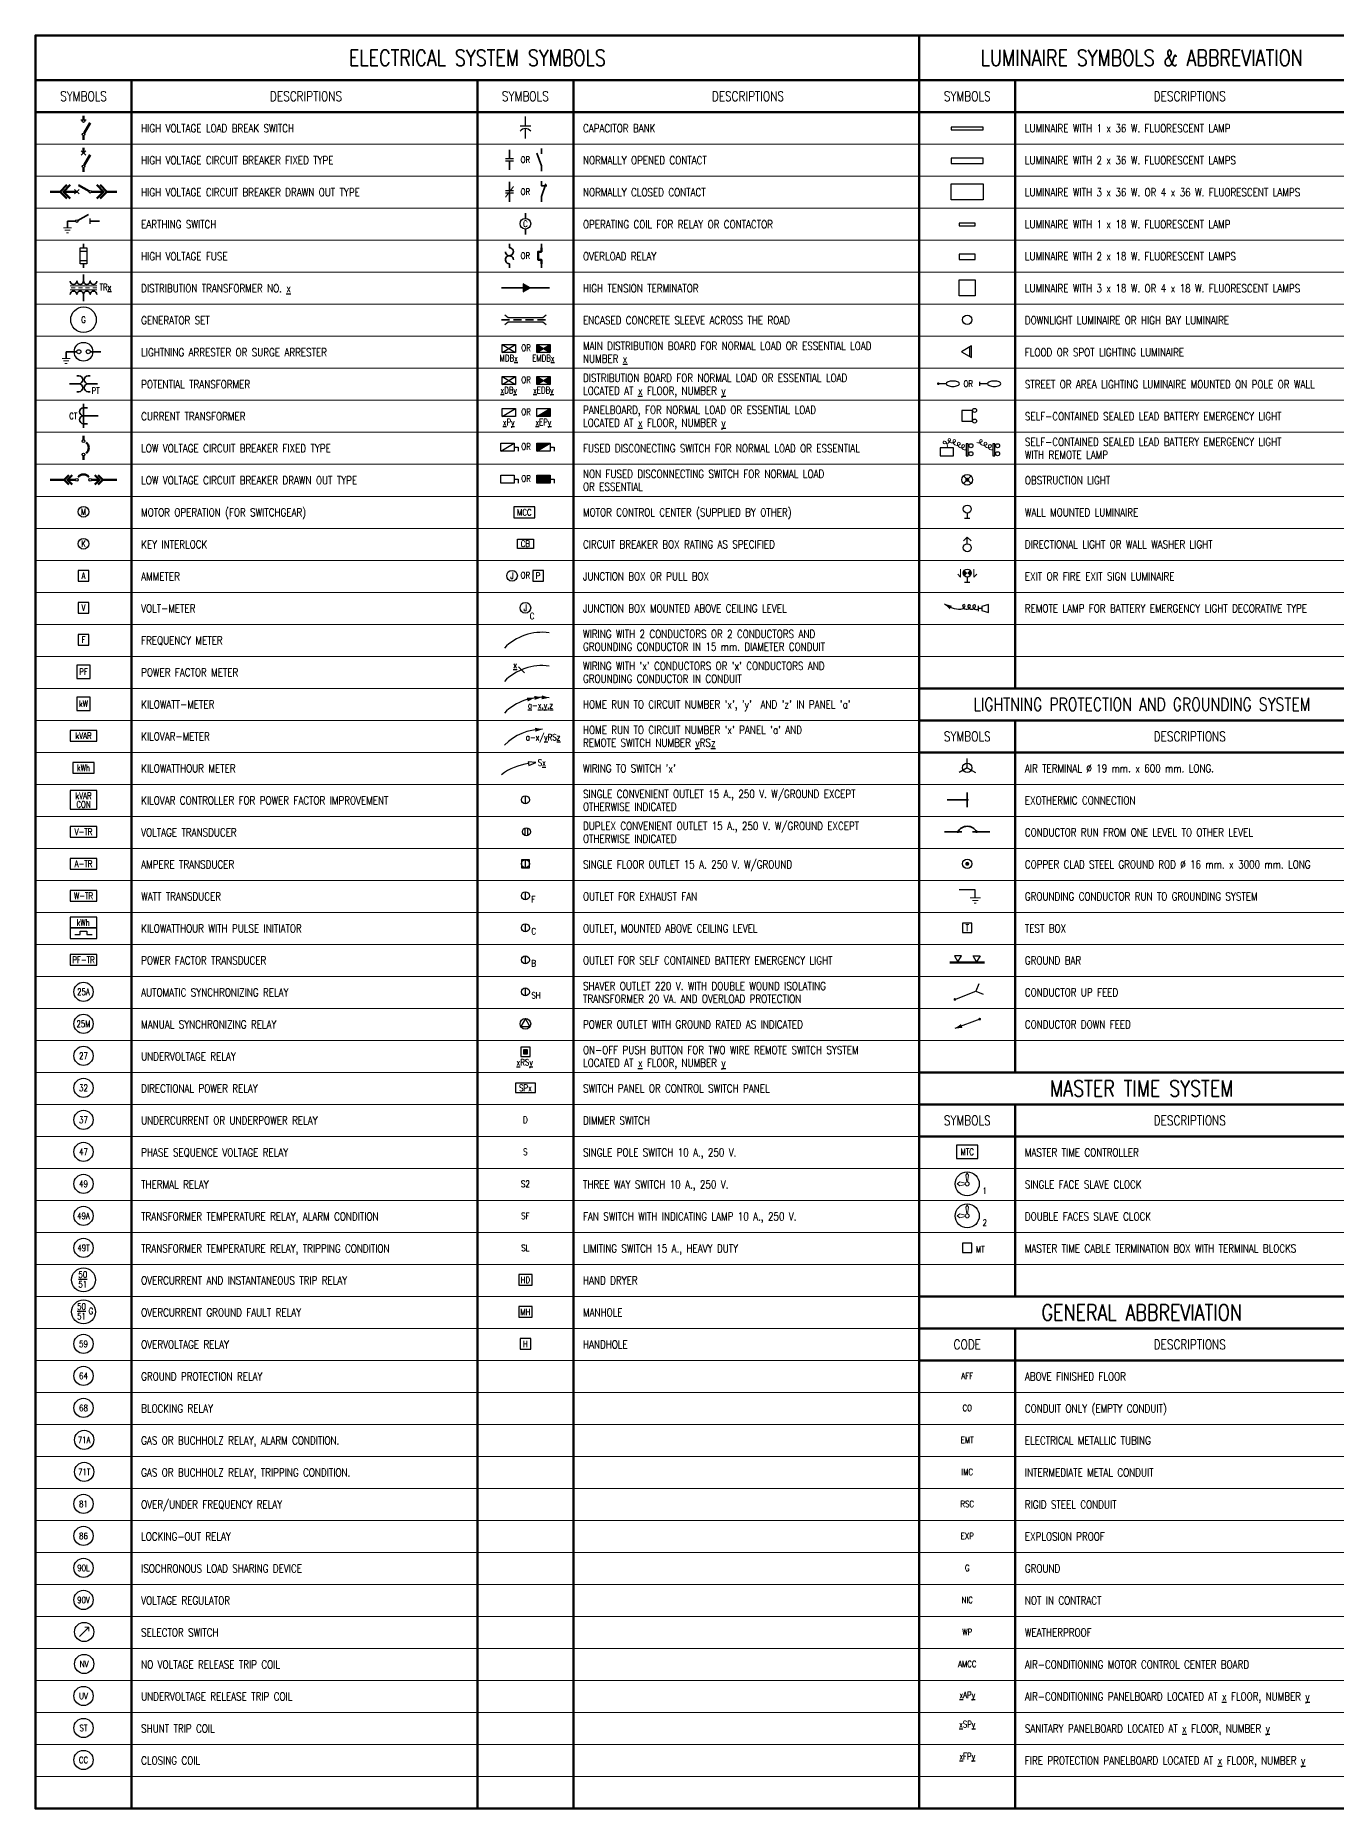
# Model space of a CAD drawing. Extents: x 32.4 to 101.4, y 26 to 81.4.
# Drawn here: x 32.4 to 73, y 26 to 81.4 of the extents above; entities that cross this region are included whole.
import ezdxf
from ezdxf.enums import TextEntityAlignment as Align

# ---------------------------------------------------------------- set-up
doc = ezdxf.new("R2010")
doc.units = 0
doc.header["$MEASUREMENT"] = 0
doc.linetypes.add('HIDDEN', pattern=[0.375, 0.25, -0.125])
doc.linetypes.add('HIDDEN2', pattern=[0.1875, 0.125, -0.0625])
doc.layers.get('0').update_dxf_attribs({"linetype": 'CONTINUOUS'})
for name, color, linetype, lineweight in [('EE_1', 1, 'CONTINUOUS', 15), ('EE_2', 3, 'CONTINUOUS', 30), ('EE_3', 4, 'CONTINUOUS', 35), ('EE_4', 6, 'CONTINUOUS', 50), ('EE_TEXT', 2, 'CONTINUOUS', 25)]:
    doc.layers.add(name, color=color, linetype=linetype, lineweight=lineweight)
doc.styles.add('ROMANS', font='ROMANS')

# ---------------------------------------------------------------- blocks, each defined once
blk = doc.blocks.new('A')
blk.add_lwpolyline([(0, 0, 0, 0.15, 0), (0.275, 0, 0.15, 0.15, 0)], format="xyseb")

msp = doc.modelspace()

# ---------------------------------------------------------------- linework, layer by layer
at = {"layer": 'EE_1'}
for p, q in [((101.375, 78), (32.375, 78)), ((101.375, 77), (32.375, 77)), ((47.05, 76.352), (47.305, 76.685)), ((101.375, 76), (32.375, 76)), ((33.501, 75.393), (33.249, 75.393)), ((101.375, 75), (32.375, 75)), ((33.291, 75.32), (33.459, 75.32)), ((33.411, 75.237), (33.339, 75.237)), ((101.375, 74), (32.375, 74)), ((34.292, 73.581), (33.458, 73.581)), ((34.292, 73.456), (33.458, 73.456)), ((101.375, 73), (32.375, 73)), ((101.375, 72), (32.375, 72)), ((101.375, 71), (32.375, 71)), ((33.46, 71.31), (33.207, 71.31)), ((33.249, 71.237), (33.418, 71.237)), ((33.369, 71.154), (33.297, 71.154)), ((101.375, 70), (32.375, 70)), ((101.375, 69), (32.375, 69)), ((101.375, 68), (32.375, 68)), ((101.375, 67), (32.375, 67)), ((101.375, 66), (32.375, 66)), ((101.375, 65), (32.375, 65)), ((73.775, 64), (32.375, 64)), ((73.775, 63), (32.375, 63)), ((73.775, 62), (32.375, 62)), ((59.975, 61), (32.375, 61)), ((59.975, 60), (32.375, 60)), ((59.975, 59), (32.375, 59)), ((101.375, 58), (32.375, 58)), ((101.375, 57), (32.375, 57)), ((101.375, 56), (32.375, 56)), ((101.375, 55), (32.375, 55)), ((61.887, 54.456), (61.563, 54.456)), ((61.815, 54.372), (61.635, 54.372)), ((101.375, 54), (32.375, 54)), ((61.755, 54.289), (61.695, 54.289)), ((101.375, 53), (32.375, 53)), ((101.375, 52), (32.375, 52)), ((101.375, 51), (32.375, 51)), ((101.375, 50), (32.375, 50)), ((59.975, 49), (32.375, 49)), ((59.975, 48), (32.375, 48)), ((59.975, 47), (32.375, 47)), ((101.375, 46), (32.375, 46)), ((61.246, 45.581), (61.162, 45.518)), ((61.246, 45.456), (61.162, 45.518)), ((61.415, 45.535), (61.246, 45.581)), ((61.415, 45.502), (61.246, 45.456)), ((61.433, 45.789), (61.475, 45.852)), ((61.465, 45.58), (61.433, 45.789)), ((61.517, 45.789), (61.475, 45.852)), ((61.485, 45.58), (61.517, 45.789)), ((101.375, 45), (32.375, 45)), ((61.246, 44.581), (61.162, 44.518)), ((61.246, 44.456), (61.162, 44.518)), ((61.415, 44.535), (61.246, 44.581)), ((61.415, 44.502), (61.246, 44.456)), ((61.433, 44.789), (61.475, 44.852)), ((61.465, 44.58), (61.433, 44.789)), ((61.517, 44.789), (61.475, 44.852)), ((61.485, 44.58), (61.517, 44.789)), ((101.375, 44), (32.375, 44)), ((101.375, 43), (32.375, 43)), ((59.975, 42), (32.375, 42)), ((59.975, 41), (32.375, 41)), ((59.975, 40), (32.375, 40)), ((101.375, 39), (32.375, 39)), ((101.375, 38), (32.375, 38)), ((73.775, 37), (32.375, 37)), ((73.775, 36), (32.375, 36)), ((73.775, 35), (32.375, 35)), ((101.375, 34), (32.375, 34)), ((101.375, 33), (32.375, 33)), ((101.375, 32), (32.375, 32)), ((33.749, 31.371), (34.043, 31.665)), ((34.043, 31.665), (33.918, 31.665)), ((34.043, 31.665), (34.043, 31.54)), ((101.375, 31), (32.375, 31)), ((87.575, 30), (32.375, 30)), ((87.575, 29), (32.375, 29)), ((87.575, 28), (32.375, 28)), ((87.575, 27), (32.375, 27))]:
    msp.add_line(p, q, dxfattribs=at)
at = {"layer": 'EE_1', "linetype": 'HIDDEN2'}
msp.add_line((34.292, 73.518), (33.458, 73.518), dxfattribs=at)
at = {"layer": 'EE_1'}
for points in [[(60.84, 68.518, 0.381464), (60.791, 68.711, 1.865977), (60.768, 68.645, 0.341374), (60.955, 68.75, 1.590506), (60.883, 68.745, 0.495922), (61.088, 68.699, 1.501561), (61.032, 68.745, 0.645866), (61.229, 68.609, 1.95111), (61.171, 68.65, 0.675223), (61.383, 68.55, 0.920118), (61.324, 68.611, 0.765291), (61.444, 68.456, 0.765291)], [(61.771, 68.685, 0.315728), (61.922, 68.699, 1.501561), (61.865, 68.745, 0.645866), (62.063, 68.609, 1.95111), (62.004, 68.65, 0.675223), (62.217, 68.55, 0.920118), (62.158, 68.611, 0.765291), (62.278, 68.456, 0.765291)]]:
    msp.add_lwpolyline(points, format="xyb", dxfattribs=at)
for points in [[(61.267, 64.727), (61.267, 64.477), (61.178, 64.565)], [(61.683, 64.727), (61.683, 64.477), (61.772, 64.565)]]:
    msp.add_lwpolyline(points, dxfattribs=at)
for centre in [(61.475, 45.518), (61.475, 44.518)]:
    msp.add_circle(centre, 0.0625, dxfattribs=at)
at = {"layer": 'EE_2'}
for p, q in [((33.792, 78.768), (33.958, 78.768)), ((47.675, 78.581), (47.675, 78.872)), ((47.508, 78.581), (47.842, 78.581)), ((47.675, 78.185), (47.675, 78.49)), ((33.946, 77.656), (33.804, 77.797)), ((33.804, 77.656), (33.946, 77.797)), ((47.05, 77.56), (47.3, 77.56)), ((47.3, 77.477), (47.05, 77.477)), ((33.737, 76.447), (33.596, 76.589)), ((33.737, 76.589), (33.596, 76.447)), ((47.05, 76.56), (47.3, 76.56)), ((47.3, 76.477), (47.05, 76.477)), ((34.083, 75.518), (34.083, 75.685)), ((33.771, 74.664), (33.979, 74.664)), ((33.771, 74.372), (33.979, 74.372)), ((46.946, 71.497), (47.362, 71.747)), ((46.946, 71.747), (47.362, 71.497)), ((48.029, 71.747), (48.446, 71.497)), ((48.029, 71.497), (48.446, 71.747)), ((61.549, 71.663), (61.549, 71.374)), ((46.946, 70.747), (47.362, 70.497)), ((46.946, 70.497), (47.362, 70.747)), ((48.029, 70.497), (48.446, 70.747)), ((48.029, 70.747), (48.446, 70.497)), ((60.819, 70.518), (60.569, 70.518)), ((61.861, 70.581), (61.861, 70.456)), ((62.111, 70.518), (61.861, 70.518)), ((46.946, 69.497), (47.362, 69.747)), ((48.029, 69.497), (48.446, 69.747)), ((46.904, 68.414), (47.321, 68.664)), ((48.029, 68.414), (48.446, 68.664)), ((61.357, 67.636), (61.593, 67.4)), ((61.357, 67.4), (61.593, 67.636)), ((61.558, 66.31), (61.392, 66.31)), ((61.475, 66.477), (61.475, 66.31)), ((61.475, 65.518), (61.475, 65.727)), ((61.558, 64.31), (61.392, 64.31)), ((61.475, 64.477), (61.475, 64.31)), ((61.829, 63.414), (61.829, 63.581)), ((61.933, 63.497), (61.829, 63.497)), ((47.46, 61.673), (47.648, 61.485)), ((61.475, 58.518), (61.475, 58.81)), ((61.475, 58.518), (61.222, 58.372)), ((61.475, 58.518), (61.728, 58.372)), ((47.675, 57.393), (47.675, 57.643)), ((47.665, 56.4), (47.665, 56.636)), ((47.749, 56.4), (47.749, 56.636)), ((47.675, 55.393), (47.675, 55.643)), ((47.675, 54.393), (47.675, 54.643)), ((47.675, 53.393), (47.675, 53.643)), ((47.675, 52.393), (47.675, 52.643)), ((47.675, 51.393), (47.675, 51.643)), ((61.088, 51.28), (61.742, 51.542)), ((61.865, 50.666), (61.085, 50.37))]:
    msp.add_line(p, q, dxfattribs=at)
for points in [[(60.975, 78.45), (61.975, 78.45), (61.975, 78.533), (60.975, 78.533)], [(60.975, 77.4), (61.975, 77.4), (61.975, 77.567), (60.975, 77.567)], [(60.975, 76.268), (60.975, 76.768), (61.975, 76.768), (61.975, 76.268)], [(61.225, 75.45), (61.725, 75.45), (61.725, 75.533), (61.225, 75.533)], [(33.979, 74.268), (33.771, 74.268), (33.771, 74.768), (33.979, 74.768)], [(61.225, 74.4), (61.725, 74.4), (61.725, 74.567), (61.225, 74.567)], [(61.225, 73.768), (61.725, 73.768), (61.725, 73.268), (61.225, 73.268)], [(47.821, 73.518), (47.602, 73.644), (47.602, 73.392)], [(46.946, 71.497), (46.946, 71.747), (47.362, 71.747), (47.362, 71.497)], [(48.446, 71.497), (48.029, 71.497), (48.029, 71.747), (48.446, 71.747)], [(61.299, 71.518), (61.611, 71.338), (61.611, 71.699)], [(47.362, 70.497), (46.946, 70.497), (46.946, 70.747), (47.362, 70.747)], [(48.446, 70.497), (48.029, 70.497), (48.029, 70.747), (48.446, 70.747)], [(47.362, 69.497), (46.946, 69.497), (46.946, 69.747), (47.362, 69.747)], [(48.446, 69.497), (48.029, 69.497), (48.029, 69.747), (48.446, 69.747)], [(61.308, 69.685), (61.308, 69.352), (61.642, 69.352), (61.642, 69.685)], [(46.904, 68.414), (46.904, 68.664), (47.321, 68.664), (47.321, 68.414)], [(48.029, 68.664), (48.446, 68.664), (48.446, 68.414), (48.029, 68.414)], [(61.049, 68.268), (61.049, 68.518), (60.632, 68.518), (60.632, 68.268)], [(61.444, 68.268), (61.507, 68.268), (61.507, 68.643), (61.444, 68.643)], [(62.278, 68.268), (62.34, 68.268), (62.34, 68.643), (62.278, 68.643)], [(47.321, 67.414), (46.904, 67.414), (46.904, 67.664), (47.321, 67.664)], [(48.029, 67.414), (48.029, 67.664), (48.446, 67.664), (48.446, 67.414)], [(47.318, 66.325), (47.968, 66.325), (47.968, 66.675), (47.318, 66.675)], [(47.925, 65.372), (47.425, 65.372), (47.425, 65.664), (47.925, 65.664)], [(33.708, 64.352), (34.042, 64.352), (34.042, 64.685), (33.708, 64.685)], [(47.904, 64.352), (48.237, 64.352), (48.237, 64.685), (47.904, 64.685)], [(33.708, 63.352), (34.042, 63.352), (34.042, 63.685), (33.708, 63.685)], [(61.933, 63.435), (62.142, 63.372), (62.142, 63.622), (61.933, 63.56)], [(33.708, 62.352), (34.042, 62.352), (34.042, 62.685), (33.708, 62.685)], [(33.667, 61.31), (34.083, 61.31), (34.083, 61.727), (33.667, 61.727)], [(33.667, 60.31), (34.083, 60.31), (34.083, 60.727), (33.667, 60.727)], [(33.458, 59.352), (34.292, 59.352), (34.292, 59.685), (33.458, 59.685)], [(33.542, 58.352), (34.208, 58.352), (34.208, 58.685), (33.542, 58.685)], [(47.782, 58.585), (48, 58.68), (47.764, 58.709)], [(33.458, 57.227), (34.292, 57.227), (34.292, 57.81), (33.458, 57.81)], [(33.458, 56.352), (34.292, 56.352), (34.292, 56.685), (33.458, 56.685)], [(33.458, 55.352), (34.292, 55.352), (34.292, 55.685), (33.458, 55.685)], [(47.55, 55.393), (47.8, 55.393), (47.8, 55.643), (47.55, 55.643)], [(33.458, 54.352), (34.292, 54.352), (34.292, 54.685), (33.458, 54.685)], [(33.458, 53.518), (34.292, 53.518), (34.292, 53.852), (33.458, 53.852)], [(33.458, 53.185), (34.292, 53.185), (34.292, 53.518), (33.458, 53.518)], [(61.329, 53.372), (61.621, 53.372), (61.621, 53.664), (61.329, 53.664)], [(33.458, 52.352), (34.292, 52.352), (34.292, 52.685), (33.458, 52.685)], [(61.183, 52.456), (61.292, 52.643), (61.075, 52.643)], [(61.767, 52.456), (61.658, 52.643), (61.875, 52.643)], [(47.675, 50.685), (47.531, 50.435), (47.819, 50.435)], [(47.529, 49.497), (47.821, 49.497), (47.821, 49.789), (47.529, 49.789)], [(47.613, 49.581), (47.737, 49.581), (47.737, 49.706), (47.613, 49.706)], [(47.362, 48.372), (47.987, 48.372), (47.987, 48.664), (47.362, 48.664)], [(61.142, 46.31), (61.808, 46.31), (61.808, 46.727), (61.142, 46.727)], [(61.329, 43.372), (61.621, 43.372), (61.621, 43.664), (61.329, 43.664)], [(47.467, 42.352), (47.883, 42.352), (47.883, 42.685), (47.467, 42.685)], [(47.467, 41.352), (47.883, 41.352), (47.883, 41.685), (47.467, 41.685)], [(47.508, 40.352), (47.842, 40.352), (47.842, 40.685), (47.508, 40.685)]]:
    msp.add_lwpolyline(points, close=True, dxfattribs=at)
for points in [[(48.321, 72.664), (48.217, 72.581), (47.133, 72.581), (47.029, 72.664)], [(47.029, 72.372), (47.133, 72.456), (48.217, 72.456), (48.321, 72.372)], [(47.321, 68.539), (47.446, 68.539), (47.446, 68.414)], [(48.446, 68.539), (48.571, 68.539), (48.571, 68.414)], [(47.321, 67.539), (47.446, 67.539), (47.446, 67.414)], [(48.446, 67.539), (48.571, 67.539), (48.571, 67.414)], [(61.593, 65.609), (61.475, 65.727), (61.357, 65.609)], [(61.725, 54.456), (61.725, 54.706), (61.225, 54.706)], [(33.604, 53.31), (33.771, 53.31), (33.771, 53.414), (33.979, 53.414), (33.979, 53.31), (34.146, 53.31)], [(61.84, 51.771), (61.742, 51.542), (61.972, 51.443)]]:
    msp.add_lwpolyline(points, dxfattribs=at)
for points, const_width in [([(60.549, 70.518, 1), (60.59, 70.518, 1)], 0.0417), ([(61.444, 67.518, 1), (61.506, 67.518, 1)], 0.0625), ([(61.454, 57.518, 1), (61.496, 57.518, 1)], 0.0417), ([(61.162, 56.518, 1), (61.204, 56.518, 1)], 0.0417), ([(61.788, 56.518, -1), (61.746, 56.518, -1)], 0.0417), ([(61.444, 55.518, 1), (61.506, 55.518, 1)], 0.0625), ([(61.067, 51.28, 1), (61.109, 51.28, 1)], 0.0417), ([(61.885, 50.666, 1), (61.844, 50.666, 1)], 0.0417)]:
    msp.add_lwpolyline(points, format="xyb", close=True, dxfattribs=dict(at, const_width=const_width))
for points in [[(60.819, 70.518), (60.831, 70.491, 0.097163), (60.88, 70.459, 0.054131), (60.943, 70.442, 0.041072), (61.028, 70.435, 0.041072), (61.113, 70.442, 0.054131), (61.175, 70.459, 0.097163), (61.225, 70.491), (61.236, 70.518), (61.225, 70.545, 0.097163), (61.175, 70.577, 0.054131), (61.113, 70.595, 0.041072), (61.028, 70.602, 0.041072), (60.943, 70.595, 0.054131), (60.88, 70.577, 0.097163), (60.831, 70.545)], [(62.111, 70.518), (62.122, 70.491, 0.097163), (62.172, 70.459, 0.054131), (62.234, 70.442, 0.041072), (62.319, 70.435, 0.041072), (62.404, 70.442, 0.054131), (62.467, 70.459, 0.097163), (62.516, 70.491), (62.528, 70.518), (62.516, 70.545, 0.097163), (62.467, 70.577, 0.054131), (62.404, 70.595, 0.041072), (62.319, 70.602, 0.041072), (62.234, 70.595, 0.054131), (62.172, 70.577, 0.097163), (62.122, 70.545)]]:
    msp.add_lwpolyline(points, format="xyb", close=True, dxfattribs=at)
at = {"layer": 'EE_2', "const_width": 0.125}
for points in [[(61.431, 64.646, 0.414214), (61.431, 64.557, 1)], [(61.519, 64.557, 0.414214), (61.519, 64.646, 0.414214)]]:
    msp.add_lwpolyline(points, format="xyb", dxfattribs=at)
at = {"layer": 'EE_2'}
for points, format in [([(60.767, 63.643, 0.184161), (61.273, 63.476, 0.315728), (61.402, 63.555, 1.501561), (61.331, 63.571, 0.645866), (61.568, 63.538, 1.95111), (61.497, 63.548, 0.675223), (61.732, 63.554, 0.920118), (61.652, 63.583, 0.765291), (61.829, 63.497, 0.765291)], "xyb"), ([(61.085, 50.37, 0, 0.125, 0), (61.3, 50.452, 0.125, 0.125, 0)], "xyseb")]:
    msp.add_lwpolyline(points, format=format, dxfattribs=at)
for centre, radius in [((33.875, 78.727), 0.0417), ((33.875, 78.31), 0.0417), ((33.875, 77.31), 0.0417), ((34.083, 76.518), 0.0417), ((33.667, 75.602), 0.0417), ((47.675, 75.518), 0.167), ((33.875, 72.518), 0.4), ((61.475, 72.518), 0.146), ((33.875, 71.518), 0.292), ((33.729, 71.518), 0.0625), ((34.021, 71.518), 0.0625), ((61.704, 69.685), 0.0625), ((61.704, 69.352), 0.0625), ((33.875, 68.727), 0.0417), ((33.875, 68.31), 0.0417), ((61.59, 68.581), 0.0625), ((61.59, 68.331), 0.0625), ((62.424, 68.581), 0.0625), ((62.424, 68.331), 0.0625), ((61.475, 67.518), 0.167), ((33.667, 67.518), 0.0417), ((34.083, 67.518), 0.0417), ((33.875, 66.518), 0.167), ((61.475, 66.602), 0.125), ((33.875, 65.518), 0.167), ((61.475, 65.393), 0.125), ((47.258, 64.518), 0.167), ((61.475, 64.602), 0.125), ((47.675, 63.518), 0.167), ((61.475, 58.518), 0.146), ((47.675, 57.518), 0.125), ((47.707, 56.518), 0.125), ((47.675, 55.518), 0.125), ((61.475, 55.518), 0.146), ((47.675, 54.518), 0.125), ((47.675, 53.518), 0.125), ((47.675, 52.518), 0.125), ((33.875, 51.518), 0.3), ((47.675, 51.518), 0.125), ((33.875, 50.518), 0.3), ((47.675, 50.518), 0.167), ((33.875, 49.518), 0.3), ((33.875, 48.518), 0.3), ((33.875, 47.518), 0.3), ((33.875, 46.518), 0.3), ((33.875, 45.518), 0.3), ((61.475, 45.518), 0.375), ((61.475, 44.518), 0.375), ((33.875, 44.518), 0.3), ((33.875, 43.518), 0.3), ((33.875, 42.518), 0.375), ((33.875, 41.518), 0.375), ((33.875, 40.518), 0.3), ((33.875, 39.518), 0.3), ((33.875, 38.518), 0.3), ((33.896, 37.518), 0.3), ((33.896, 36.518), 0.3), ((33.875, 35.518), 0.3), ((33.875, 34.518), 0.3), ((33.875, 33.518), 0.3), ((33.875, 32.518), 0.3), ((33.896, 31.518), 0.3), ((33.896, 30.518), 0.3), ((33.875, 29.518), 0.3), ((33.875, 28.518), 0.3), ((33.875, 27.518), 0.3)]:
    msp.add_circle(centre, radius, dxfattribs=at)
for centre, radius, start, end in [((47.675, 78.268), 0.221, 41.1859, 138.8141), ((48.203, 61.085), 1.667, 82.6679, 135.2251), ((48.203, 60.044), 1.667, 82.6679, 135.2251), ((48.203, 59.053), 1.667, 82.6679, 135.2251), ((48.203, 58.053), 1.667, 89.7202, 135.2251), ((47.962, 56.991), 1.667, 96.5034, 128.3431)]:
    msp.add_arc(centre, radius, start, end, dxfattribs=at)
for points in [[(48.029, 71.747), (48.029, 71.497), (48.446, 71.497), (48.446, 71.747)], [(48.029, 70.747), (48.029, 70.497), (48.446, 70.497), (48.446, 70.747)], [(48.029, 69.497), (48.446, 69.497), (48.446, 69.747)], [(48.029, 68.414), (48.029, 68.664), (48.446, 68.664)], [(48.029, 67.414), (48.029, 67.664), (48.446, 67.414), (48.446, 67.664)], [(47.613, 49.581), (47.613, 49.706), (47.737, 49.581), (47.737, 49.706)]]:
    msp.add_solid(points, dxfattribs=at)
at = {"layer": 'EE_3'}
for p, q in [((47.175, 77.56), (47.175, 77.831)), ((48.175, 77.872), (48.175, 77.706)), ((47.175, 77.477), (47.175, 77.206)), ((47.175, 76.56), (47.175, 76.831)), ((47.175, 76.477), (47.175, 76.206)), ((33.375, 75.393), (33.375, 75.602)), ((33.375, 75.602), (33.625, 75.602)), ((33.703, 75.622), (34.028, 75.81)), ((34.375, 75.602), (34.083, 75.602)), ((47.675, 75.685), (47.675, 75.852)), ((47.675, 75.352), (47.675, 75.185)), ((33.875, 74.768), (33.875, 74.893)), ((48.175, 74.893), (48.175, 74.768)), ((33.875, 74.268), (33.875, 74.143)), ((48.175, 74.268), (48.175, 74.143)), ((33.875, 73.935), (33.875, 73.727)), ((33.875, 73.102), (33.875, 73.31)), ((46.925, 73.518), (48.425, 73.518)), ((33.333, 71.518), (33.667, 71.518)), ((33.333, 71.31), (33.333, 71.518)), ((34.417, 71.518), (34.083, 71.518)), ((33.438, 70.518), (33.729, 70.518)), ((34.312, 70.518), (34.021, 70.518)), ((33.875, 69.893), (33.875, 69.143)), ((34.333, 69.518), (33.875, 69.518)), ((61.475, 57.747), (61.475, 57.289)), ((61.475, 57.518), (60.85, 57.518)), ((61.308, 56.518), (60.767, 56.518)), ((61.642, 56.518), (62.183, 56.518))]:
    msp.add_line(p, q, dxfattribs=at)
at = {"layer": 'EE_3', "linetype": 'HIDDEN'}
msp.add_line((46.925, 72.518), (48.425, 72.518), dxfattribs=at)
at = {"layer": 'EE_3'}
for points in [[(48.175, 77.164), (48.175, 77.331), (48.032, 77.722)], [(48.175, 76.852), (48.175, 76.706), (48.342, 76.706)], [(48.175, 76.206), (48.175, 76.372), (48.318, 76.764)]]:
    msp.add_lwpolyline(points, dxfattribs=at)
for points in [[(47.05, 74.643, 2.414214), (47.175, 74.768), (47.175, 74.893)], [(47.3, 74.393, 2.414214), (47.175, 74.268), (47.175, 74.143)], [(33.458, 73.727, 1), (33.667, 73.727, 1), (33.875, 73.727, 1), (34.083, 73.727, 1), (34.292, 73.727, 1)], [(34.292, 73.31, 1), (34.083, 73.31, 1), (33.875, 73.31, 1), (33.667, 73.31, 1), (33.458, 73.31)], [(33.667, 70.268), (33.729, 70.268, 1), (33.729, 70.518, 1), (33.729, 70.768), (33.667, 70.768)], [(34.083, 70.268), (34.021, 70.268, -1), (34.021, 70.518, -1), (34.021, 70.768), (34.083, 70.768)], [(34, 69.268), (33.875, 69.268, -1), (33.875, 69.518, -1), (33.875, 69.768), (34, 69.768)]]:
    msp.add_lwpolyline(points, format="xyb", dxfattribs=at)
msp.add_arc((61.475, 56.358), 0.333, 28.7715, 151.2285, dxfattribs=at)
msp.add_solid([(47.602, 73.644), (47.602, 73.392), (47.821, 73.518)], dxfattribs=at)
at = {"layer": 'EE_4'}
for p, q in [((59.975, 81.4), (59.975, 26)), ((101.375, 80), (32.375, 80)), ((35.375, 80), (35.375, 26)), ((46.175, 80), (46.175, 26)), ((49.175, 80), (49.175, 26)), ((62.975, 80), (62.975, 61)), ((62.975, 80), (62.975, 61)), ((101.375, 79), (32.375, 79)), ((33.875, 78.893), (33.875, 78.768)), ((33.896, 78.346), (34.083, 78.671)), ((33.875, 78.268), (33.875, 78.143)), ((33.875, 77.893), (33.875, 77.727)), ((33.896, 77.346), (34.083, 77.671)), ((33.875, 77.268), (33.875, 77.143)), ((32.833, 76.518), (33.146, 76.518)), ((33.25, 76.518), (33.667, 76.518)), ((34.047, 76.539), (33.722, 76.727)), ((34.125, 76.518), (34.5, 76.518)), ((34.917, 76.518), (34.604, 76.518)), ((33.875, 68.893), (33.875, 68.768)), ((33.875, 68.268), (33.875, 68.143)), ((32.833, 67.518), (33.271, 67.518)), ((33.375, 67.518), (33.625, 67.518)), ((34.125, 67.518), (34.375, 67.518)), ((34.917, 67.518), (34.479, 67.518)), ((59.975, 61), (73.775, 61)), ((73.775, 60), (59.975, 60)), ((62.975, 60), (62.975, 49)), ((62.975, 60), (62.975, 55)), ((59.975, 59), (73.775, 59)), ((60.933, 52.435), (62.017, 52.435)), ((59.975, 49), (73.775, 49)), ((74.175, 48), (59.975, 48)), ((62.975, 48), (62.975, 42)), ((59.975, 47), (73.775, 47)), ((73.775, 42), (59.975, 42)), ((59.975, 41), (73.775, 41)), ((62.975, 41), (62.975, 26)), ((73.775, 40), (59.975, 40))]:
    msp.add_line(p, q, dxfattribs=at)
msp.add_lwpolyline([(101.375, 81.4), (32.375, 81.4), (32.375, 26), (101.375, 26)], close=True, dxfattribs=at)
for points in [[(33.358, 76.306), (33.146, 76.518), (33.358, 76.73)], [(33.462, 76.73), (33.25, 76.518), (33.462, 76.306)], [(34.288, 76.73), (34.5, 76.518), (34.288, 76.306)], [(34.392, 76.306), (34.604, 76.518), (34.392, 76.73)], [(48.175, 74.768), (48.175, 74.643), (48.071, 74.643), (48.071, 74.393), (48.175, 74.393), (48.175, 74.268)], [(33.418, 67.371), (33.271, 67.518), (33.418, 67.665)], [(33.522, 67.371), (33.375, 67.518), (33.522, 67.665)], [(34.228, 67.371), (34.375, 67.518), (34.228, 67.665)], [(34.332, 67.371), (34.479, 67.518), (34.332, 67.665)]]:
    msp.add_lwpolyline(points, dxfattribs=at)
for centre, start, end in [((33.833, 68.518), 306.8699, 53.1301), ((33.875, 67.477), 36.8699, 143.1301)]:
    msp.add_arc(centre, 0.208, start, end, dxfattribs=at)

# ---------------------------------------------------------------- block references
at = {"layer": 'EE_2'}
for p, xscale, yscale, zscale, rotation in [((60.767, 63.643), 0.8333333333333327, 0.8333333333333327, 0.8333333333333327, 328.7815972356536), ((47.958, 60.702), 0.8333333333333346, 0.8333333333333346, 0.8333333333333346, 193.0513076060653), ((48.187, 60.72), 0.8333333333333355, 0.8333333333333355, 0.8333333333333355, 184.688340938568), ((48.415, 60.706), 0.8333333333333364, 0.8333333333333364, 0.8333333333333364, 176.30861401354), ((48.211, 59.719), 0.8333333333333374, 0.8333333333333374, 0.8333333333333374, 183.0349444228085)]:
    msp.add_blockref('A', p, dxfattribs=dict(at, xscale=xscale, yscale=yscale, zscale=zscale, rotation=rotation))

# ---------------------------------------------------------------- texts
at = {"layer": 'EE_TEXT', "color": 6, "style": 'ROMANS', "width": 0.8}
for s, height, p in [('ELECTRICAL SYSTEM SYMBOLS', 0.5, (46.175, 80.7)), ('LUMINAIRE SYMBOLS & ABBREVIATION', 0.5, (66.925, 80.7)), ('G', 0.2, (33.875, 72.518)), ('LIGHTNING PROTECTION AND GROUNDING SYSTEM', 0.4, (66.925, 60.5)), ('MASTER TIME SYSTEM', 0.5, (66.925, 48.5)), ('GENERAL ABBREVIATION', 0.5, (66.925, 41.5))]:
    msp.add_text(s, height=height, dxfattribs=at).set_placement(p, align=Align.MIDDLE)
at = {"layer": 'EE_TEXT', "color": 4, "style": 'ROMANS', "width": 0.8}
for s, p in [('SYMBOLS', (33.875, 79.5)), ('DESCRIPTIONS', (40.825, 79.5)), ('SYMBOLS', (47.675, 79.5)), ('DESCRIPTIONS', (54.625, 79.5)), ('SYMBOLS', (61.475, 79.5)), ('DESCRIPTIONS', (68.425, 79.5)), ('SYMBOLS', (61.475, 59.5)), ('DESCRIPTIONS', (68.425, 59.5)), ('SYMBOLS', (61.475, 47.5)), ('DESCRIPTIONS', (68.425, 47.5)), ('CODE', (61.475, 40.5)), ('DESCRIPTIONS', (68.425, 40.5))]:
    msp.add_text(s, height=0.3, dxfattribs=at).set_placement(p, align=Align.MIDDLE)
at = {"layer": 'EE_TEXT', "color": 2, "style": 'ROMANS', "width": 0.8}
for s, height, p in [('HIGH VOLTAGE LOAD BREAK SWITCH', 0.25, (35.675, 78.375)), ('CAPACITOR BANK', 0.25, (49.475, 78.375)), ('LUMINAIRE WITH 1 x 36 W. FLUORESCENT LAMP', 0.25, (63.275, 78.375)), ('HIGH VOLTAGE CIRCUIT BREAKER FIXED TYPE', 0.25, (35.675, 77.375)), ('NORMALLY OPENED CONTACT', 0.25, (49.475, 77.375)), ('LUMINAIRE WITH 2 x 36 W. FLUORESCENT LAMPS', 0.25, (63.275, 77.375)), ('HIGH VOLTAGE CIRCUIT BREAKER DRAWN OUT TYPE', 0.25, (35.675, 76.375)), ('NORMALLY CLOSED CONTACT', 0.25, (49.475, 76.375)), ('LUMINAIRE WITH 3 x 36 W. OR 4 x 36 W. FLUORESCENT LAMPS', 0.25, (63.275, 76.375)), ('EARTHING SWITCH', 0.25, (35.675, 75.375)), ('OPERATING COIL FOR RELAY OR CONTACTOR', 0.25, (49.475, 75.375)), ('LUMINAIRE WITH 1 x 18 W. FLUORESCENT LAMP', 0.25, (63.275, 75.375)), ('HIGH VOLTAGE FUSE', 0.25, (35.675, 74.375)), ('OVERLOAD RELAY', 0.25, (49.475, 74.375)), ('LUMINAIRE WITH 2 x 18 W. FLUORESCENT LAMPS', 0.25, (63.275, 74.375)), ('TR%%Ux', 0.2, (34.375, 73.435)), ('DISTRIBUTION TRANSFORMER NO. %%Ux', 0.25, (35.675, 73.375)), ('HIGH TENSION TERMINATOR', 0.25, (49.475, 73.375)), ('LUMINAIRE WITH 3 x 18 W. OR 4 x 18 W. FLUORESCENT LAMPS', 0.25, (63.275, 73.375)), ('GENERATOR SET', 0.25, (35.675, 72.375)), ('ENCASED CONCRETE SLEEVE ACROSS THE ROAD', 0.25, (49.475, 72.375)), ('DOWNLIGHT LUMINAIRE OR HIGH BAY LUMINAIRE', 0.25, (63.275, 72.375)), ('LIGHTNING ARRESTER OR SURGE ARRESTER', 0.25, (35.675, 71.375)), ('MAIN DISTRIBUTION BOARD FOR NORMAL LOAD OR ESSENTIAL LOAD', 0.25, (49.475, 71.575)), ('FLOOD OR SPOT LIGHTING LUMINAIRE', 0.25, (63.275, 71.375)), ('NUMBER %%Ux', 0.25, (49.475, 71.175)), ('PT', 0.2, (34.125, 70.202)), ('POTENTIAL TRANSFORMER', 0.25, (35.675, 70.375)), ('DISTRIBUTION BOARD FOR NORMAL LOAD OR ESSENTIAL LOAD', 0.25, (49.475, 70.575)), ('LOCATED AT %%Ux%%U FLOOR, NUMBER %%Uy%%U', 0.25, (49.475, 70.175)), ('STREET OR AREA LIGHTING LUMINAIRE MOUNTED ON POLE OR WALL', 0.25, (63.275, 70.375)), ('PANELBOARD, FOR NORMAL LOAD OR ESSENTIAL LOAD', 0.25, (49.475, 69.575)), ('CT', 0.2, (33.43, 69.41)), ('CURRENT TRANSFORMER', 0.25, (35.675, 69.375)), ('LOCATED AT %%Ux%%U FLOOR, NUMBER %%Uy%%U', 0.25, (49.475, 69.175)), ('SELF-CONTAINED SEALED LEAD BATTERY EMERGENCY LIGHT ', 0.25, (63.275, 69.375)), ('SELF-CONTAINED SEALED LEAD BATTERY EMERGENCY LIGHT', 0.25, (63.275, 68.575)), ('LOW VOLTAGE CIRCUIT BREAKER FIXED TYPE', 0.25, (35.675, 68.375)), ('FUSED DISCONECTING SWITCH FOR NORMAL LOAD OR ESSENTIAL', 0.25, (49.475, 68.375)), ('WITH REMOTE LAMP ', 0.25, (63.275, 68.175)), ('LOW VOLTAGE CIRCUIT BREAKER DRAWN OUT TYPE', 0.25, (35.675, 67.375)), ('NON FUSED DISCONNECTING SWITCH FOR NORMAL LOAD', 0.25, (49.475, 67.575)), ('OBSTRUCTION LIGHT', 0.25, (63.275, 67.375)), ('OR ESSENTIAL ', 0.25, (49.475, 67.175)), ('MOTOR OPERATION (FOR SWITCHGEAR)', 0.25, (35.675, 66.375)), ('MOTOR CONTROL CENTER (SUPPLIED BY OTHER)', 0.25, (49.475, 66.375)), ('WALL MOUNTED LUMINAIRE', 0.25, (63.275, 66.375)), ('KEY INTERLOCK', 0.25, (35.675, 65.375)), ('CIRCUIT BREAKER BOX RATING AS SPECIFIED', 0.25, (49.475, 65.375)), ('DIRECTIONAL LIGHT OR WALL WASHER LIGHT', 0.25, (63.275, 65.375)), ('AMMETER', 0.25, (35.675, 64.375)), ('JUNCTION BOX OR PULL BOX', 0.25, (49.475, 64.375)), ('EXIT OR FIRE EXIT SIGN LUMINAIRE', 0.25, (63.275, 64.375)), ('VOLT-METER', 0.25, (35.675, 63.375)), ('JUNCTION BOX MOUNTED ABOVE CEILING LEVEL', 0.25, (49.475, 63.375)), ('REMOTE LAMP FOR BATTERY EMERGENCY LIGHT DECORATIVE TYPE', 0.25, (63.275, 63.375)), ('FREQUENCY METER', 0.25, (35.675, 62.375)), ('WIRING WITH 2 CONDUCTORS OR 2 CONDUCTORS AND', 0.25, (49.475, 62.575)), ('GROUNDING CONDUCTOR IN 15 mm. DIAMETER CONDUIT', 0.25, (49.475, 62.175)), ('POWER FACTOR METER', 0.25, (35.675, 61.375)), ("WIRING WITH 'x' CONDUCTORS OR 'x' CONDUCTORS AND ", 0.25, (49.475, 61.575)), ('GROUNDING CONDUCTOR IN CONDUIT', 0.25, (49.475, 61.175)), ('KILOWATT-METER', 0.25, (35.675, 60.375)), ("HOME RUN TO CIRCUIT NUMBER 'x', 'y'  AND 'z' IN PANEL 'a'", 0.25, (49.475, 60.375)), ('KILOVAR-METER', 0.25, (35.675, 59.375)), ("HOME RUN TO CIRCUIT NUMBER 'x' PANEL 'a' AND", 0.25, (49.475, 59.575)), ('REMOTE SWITCH NUMBER %%Uy%%URS%%Uz', 0.25, (49.475, 59.175)), ('S%%Ux', 0.2, (48.061, 58.581)), ('KILOWATTHOUR METER', 0.25, (35.675, 58.375)), ("WIRING TO SWITCH 'x'", 0.25, (49.475, 58.375)), ('AIR TERMINAL %%C 19 mm. x 600 mm. LONG.', 0.25, (63.275, 58.375)), ('KILOVAR CONTROLLER FOR POWER FACTOR IMPROVEMENT', 0.25, (35.675, 57.375)), ('SINGLE CONVENIENT OUTLET 15 A., 250 V. W/GROUND EXCEPT', 0.25, (49.475, 57.575)), ('EXOTHERMIC CONNECTION', 0.25, (63.275, 57.375)), ('OTHERWISE INDICATED', 0.25, (49.475, 57.175)), ('VOLTAGE TRANSDUCER', 0.25, (35.675, 56.375)), ('DUPLEX CONVENIENT OUTLET 15 A., 250 V. W/GROUND EXCEPT', 0.25, (49.475, 56.575)), ('CONDUCTOR RUN FROM ONE LEVEL TO OTHER LEVEL', 0.25, (63.275, 56.375)), ('OTHERWISE INDICATED', 0.25, (49.475, 56.175)), ('AMPERE TRANSDUCER', 0.25, (35.675, 55.375)), ('SINGLE FLOOR OUTLET 15 A. 250 V. W/GROUND', 0.25, (49.475, 55.375)), ('COPPER CLAD STEEL GROUND ROD %%C 16 mm. x 3000 mm. LONG', 0.25, (63.275, 55.375)), ('WATT TRANSDUCER', 0.25, (35.675, 54.375)), ('F', 0.2, (47.863, 54.31)), ('OUTLET FOR EXHAUST FAN', 0.25, (49.475, 54.375)), ('GROUNDING CONDUCTOR RUN TO GROUNDING SYSTEM', 0.25, (63.275, 54.375)), ('KILOWATTHOUR WITH PULSE INITIATOR', 0.25, (35.675, 53.375)), ('C', 0.2, (47.863, 53.31)), ('OUTLET, MOUNTED ABOVE CEILING LEVEL', 0.25, (49.475, 53.375)), ('TEST BOX', 0.25, (63.275, 53.375)), ('POWER FACTOR TRANSDUCER', 0.25, (35.675, 52.375)), ('B', 0.2, (47.863, 52.31)), ('OUTLET FOR SELF CONTAINED BATTERY EMERGENCY LIGHT', 0.25, (49.475, 52.375)), ('GROUND BAR', 0.25, (63.275, 52.375)), ('AUTOMATIC SYNCHRONIZING RELAY', 0.25, (35.675, 51.375)), ('SHAVER OUTLET 220 V. WITH DOUBLE WOUND ISOLATING', 0.25, (49.475, 51.575)), ('CONDUCTOR UP FEED', 0.25, (63.275, 51.375)), ('SH', 0.2, (47.863, 51.31)), ('TRANSFORMER 20 VA. AND OVERLOAD PROTECTION', 0.25, (49.475, 51.175)), ('MANUAL SYNCHRONIZING RELAY', 0.25, (35.675, 50.375)), ('POWER OUTLET WITH GROUND RATED AS INDICATED', 0.25, (49.475, 50.375)), ('CONDUCTOR DOWN FEED', 0.25, (63.275, 50.375)), ('UNDERVOLTAGE RELAY', 0.25, (35.675, 49.375)), ('ON-OFF PUSH BUTTON FOR TWO WIRE REMOTE SWITCH SYSTEM', 0.25, (49.475, 49.575)), ('LOCATED AT %%Ux%%U FLOOR, NUMBER %%Uy', 0.25, (49.475, 49.175)), ('DIRECTIONAL POWER RELAY', 0.25, (35.675, 48.375)), ('SWITCH PANEL OR CONTROL SWITCH PANEL', 0.25, (49.475, 48.375)), ('UNDERCURRENT OR UNDERPOWER RELAY', 0.25, (35.675, 47.375)), ('DIMMER SWITCH', 0.25, (49.475, 47.375)), ('PHASE SEQUENCE VOLTAGE RELAY', 0.25, (35.675, 46.375)), ('SINGLE POLE SWITCH 10 A., 250 V.', 0.25, (49.475, 46.375)), ('MASTER TIME CONTROLLER', 0.25, (63.275, 46.375)), ('THERMAL RELAY', 0.25, (35.675, 45.375)), ('THREE WAY SWITCH 10 A., 250 V.', 0.25, (49.475, 45.375)), ('SINGLE FACE SLAVE CLOCK', 0.25, (63.275, 45.375)), ('1', 0.2, (61.954, 45.206)), ('TRANSFORMER TEMPERATURE RELAY, ALARM CONDITION', 0.25, (35.675, 44.375)), ('FAN SWITCH WITH INDICATING LAMP 10 A., 250 V.', 0.25, (49.475, 44.375)), ('2', 0.2, (61.954, 44.206)), ('DOUBLE FACES SLAVE CLOCK', 0.25, (63.275, 44.375)), ('TRANSFORMER TEMPERATURE RELAY, TRIPPING CONDITION', 0.25, (35.675, 43.375)), ('LIMITING SWITCH 15 A., HEAVY DUTY', 0.25, (49.475, 43.375)), ('MT', 0.2, (61.746, 43.372)), ('MASTER TIME CABLE TERMINATION BOX WITH TERMINAL BLOCKS', 0.25, (63.275, 43.375)), ('OVERCURRENT AND INSTANTANEOUS TRIP RELAY', 0.25, (35.675, 42.375)), ('HAND DRYER', 0.25, (49.475, 42.375)), ('OVERCURRENT GROUND FAULT RELAY', 0.25, (35.675, 41.375)), ('MANHOLE', 0.25, (49.475, 41.375)), ('OVERVOLTAGE RELAY', 0.25, (35.675, 40.375)), ('HANDHOLE', 0.25, (49.475, 40.375)), ('GROUND PROTECTION RELAY', 0.25, (35.675, 39.375)), ('ABOVE FINISHED FLOOR', 0.25, (63.275, 39.375)), ('BLOCKING RELAY', 0.25, (35.675, 38.375)), ('CONDUIT ONLY (EMPTY CONDUIT)', 0.25, (63.275, 38.375)), ('GAS OR BUCHHOLZ RELAY, ALARM CONDITION.', 0.25, (35.675, 37.375)), ('ELECTRICAL METALLIC TUBING', 0.25, (63.275, 37.375)), ('GAS OR BUCHHOLZ RELAY, TRIPPING CONDITION.', 0.25, (35.675, 36.375)), ('INTERMEDIATE METAL CONDUIT', 0.25, (63.275, 36.375)), ('OVER/UNDER FREQUENCY RELAY', 0.25, (35.675, 35.375)), ('RIGID STEEL CONDUIT', 0.25, (63.275, 35.375)), ('LOCKING-OUT RELAY', 0.25, (35.675, 34.375)), ('EXPLOSION PROOF', 0.25, (63.275, 34.375)), ('ISOCHRONOUS LOAD SHARING DEVICE', 0.25, (35.675, 33.375)), ('GROUND', 0.25, (63.275, 33.375)), ('VOLTAGE REGULATOR', 0.25, (35.675, 32.375)), ('NOT IN CONTRACT', 0.25, (63.275, 32.375)), ('SELECTOR SWITCH', 0.25, (35.675, 31.375)), ('WEATHERPROOF', 0.25, (63.275, 31.375)), ('NO VOLTAGE RELEASE TRIP COIL', 0.25, (35.675, 30.375)), ('AIR-CONDITIONING MOTOR CONTROL CENTER BOARD', 0.25, (63.275, 30.375)), ('UNDERVOLTAGE RELEASE TRIP COIL', 0.25, (35.675, 29.375)), ('AIR-CONDITIONING PANELBOARD LOCATED AT %%Ux%%U FLOOR, NUMBER %%Uy', 0.25, (63.275, 29.375)), ('SHUNT TRIP COIL', 0.25, (35.675, 28.375)), ('SANITARY PANELBOARD LOCATED AT %%Ux%%U FLOOR, NUMBER %%Uy', 0.25, (63.275, 28.375)), ('CLOSING COIL', 0.25, (35.675, 27.375)), ('FIRE PROTECTION PANELBOARD LOCATED AT %%Ux%%U FLOOR, NUMBER %%Uy', 0.25, (63.275, 27.375))]:
    msp.add_text(s, height=height, dxfattribs=at).set_placement(p)
for s, p in [('OR', (47.675, 77.518)), ('OR', (47.675, 76.518)), ('C', (47.675, 75.518)), ('OR', (47.675, 74.518)), ('OR', (61.507, 70.518)), ('M', (33.875, 66.518)), ('MCC', (47.643, 66.5)), ('K', (33.875, 65.518)), ('CB', (47.675, 65.518)), ('A', (33.875, 64.518)), ('J', (47.258, 64.518)), ('P', (48.071, 64.518)), ('V', (33.875, 63.518)), ('J', (47.675, 63.518)), ('C', (47.883, 63.26)), ('F', (33.875, 62.518)), ('PF', (33.875, 61.518)), ('kW', (33.875, 60.518)), ('kVAR', (33.875, 59.518)), ('kWh', (33.875, 58.518)), ('kVAR', (33.875, 57.643)), ('CON', (33.875, 57.372)), ('V-TR', (33.875, 56.518)), ('A-TR', (33.875, 55.518)), ('W-TR', (33.875, 54.518)), ('kWh', (33.865, 53.685)), ('T', (61.475, 53.518)), ('PF-TR', (33.875, 52.518)), ('25A', (33.875, 51.518)), ('25M', (33.875, 50.518)), ('27', (33.875, 49.518)), ('%%Ux%%URS%%Uy', (47.654, 49.281)), ('32', (33.875, 48.518)), ('SPx', (47.675, 48.518)), ('37', (33.875, 47.518)), ('D', (47.675, 47.518)), ('47', (33.875, 46.518)), ('S', (47.675, 46.518)), ('MTC', (61.475, 46.518)), ('49', (33.875, 45.518)), ('S2', (47.675, 45.518)), ('49A', (33.875, 44.518)), ('SF', (47.675, 44.518)), ('49T', (33.875, 43.518)), ('SL', (47.675, 43.518)), ('HD', (47.675, 42.518)), ('G', (34.108, 41.543)), ('MH', (47.675, 41.518)), ('59', (33.875, 40.518)), ('H', (47.675, 40.518)), ('64', (33.875, 39.518)), ('AFF', (61.475, 39.518)), ('68', (33.875, 38.518)), ('CO', (61.475, 38.518)), ('71A', (33.896, 37.518)), ('EMT', (61.475, 37.518)), ('71T', (33.896, 36.518)), ('IMC', (61.475, 36.518)), ('81', (33.875, 35.518)), ('RSC', (61.475, 35.518)), ('86', (33.875, 34.518)), ('EXP', (61.475, 34.518)), ('90L', (33.875, 33.518)), ('G', (61.475, 33.518)), ('90V', (33.875, 32.518)), ('NIC', (61.475, 32.518)), ('WP', (61.475, 31.518)), ('NV', (33.896, 30.518)), ('AMCC', (61.475, 30.518)), ('UV', (33.875, 29.518)), ('%%Ux%%UAP%%Uy', (61.475, 29.518)), ('ST', (33.875, 28.518)), ('%%Ux%%USP%%Uy', (61.475, 28.602)), ('%%Ux%%UFP%%Uy', (61.475, 27.602)), ('CC', (33.875, 27.518))]:
    msp.add_text(s, height=0.2, dxfattribs=at).set_placement(p, align=Align.MIDDLE)
for s, p in [('OR', (47.696, 71.539)), ('MDB%%Ux', (47.154, 71.218)), ('EMDB%%Ux', (48.237, 71.218)), ('%%Ux%%UDB%%Uy', (47.154, 70.218)), ('OR', (47.696, 70.539)), ('%%Ux%%UEDB%%Uy', (48.237, 70.218)), ('%%Ux%%UP%%Uy', (47.154, 69.218)), ('OR', (47.696, 69.539)), ('%%Ux%%UEP%%Uy', (48.237, 69.218)), ('OR', (47.696, 68.456)), ('OR', (47.696, 67.456)), ('OR', (47.675, 64.435)), ('%%U50', (33.854, 42.585)), ('51', (33.854, 42.281)), ('%%U50', (33.813, 41.585)), ('51', (33.813, 41.281))]:
    msp.add_text(s, height=0.2, dxfattribs=at).set_placement(p, align=Align.CENTER)
for s, p in [('%%ux', (47.415, 61.634)), ('%%ua%%u-%%ux%%u,%%uy%%u,%%uz', (48.54, 60.372)), ('a-x/%%Uy%%URS%%Uz', (48.769, 59.372))]:
    msp.add_text(s, height=0.2, dxfattribs=at).set_placement(p, align=Align.RIGHT)

doc.saveas('drawing.dxf')
